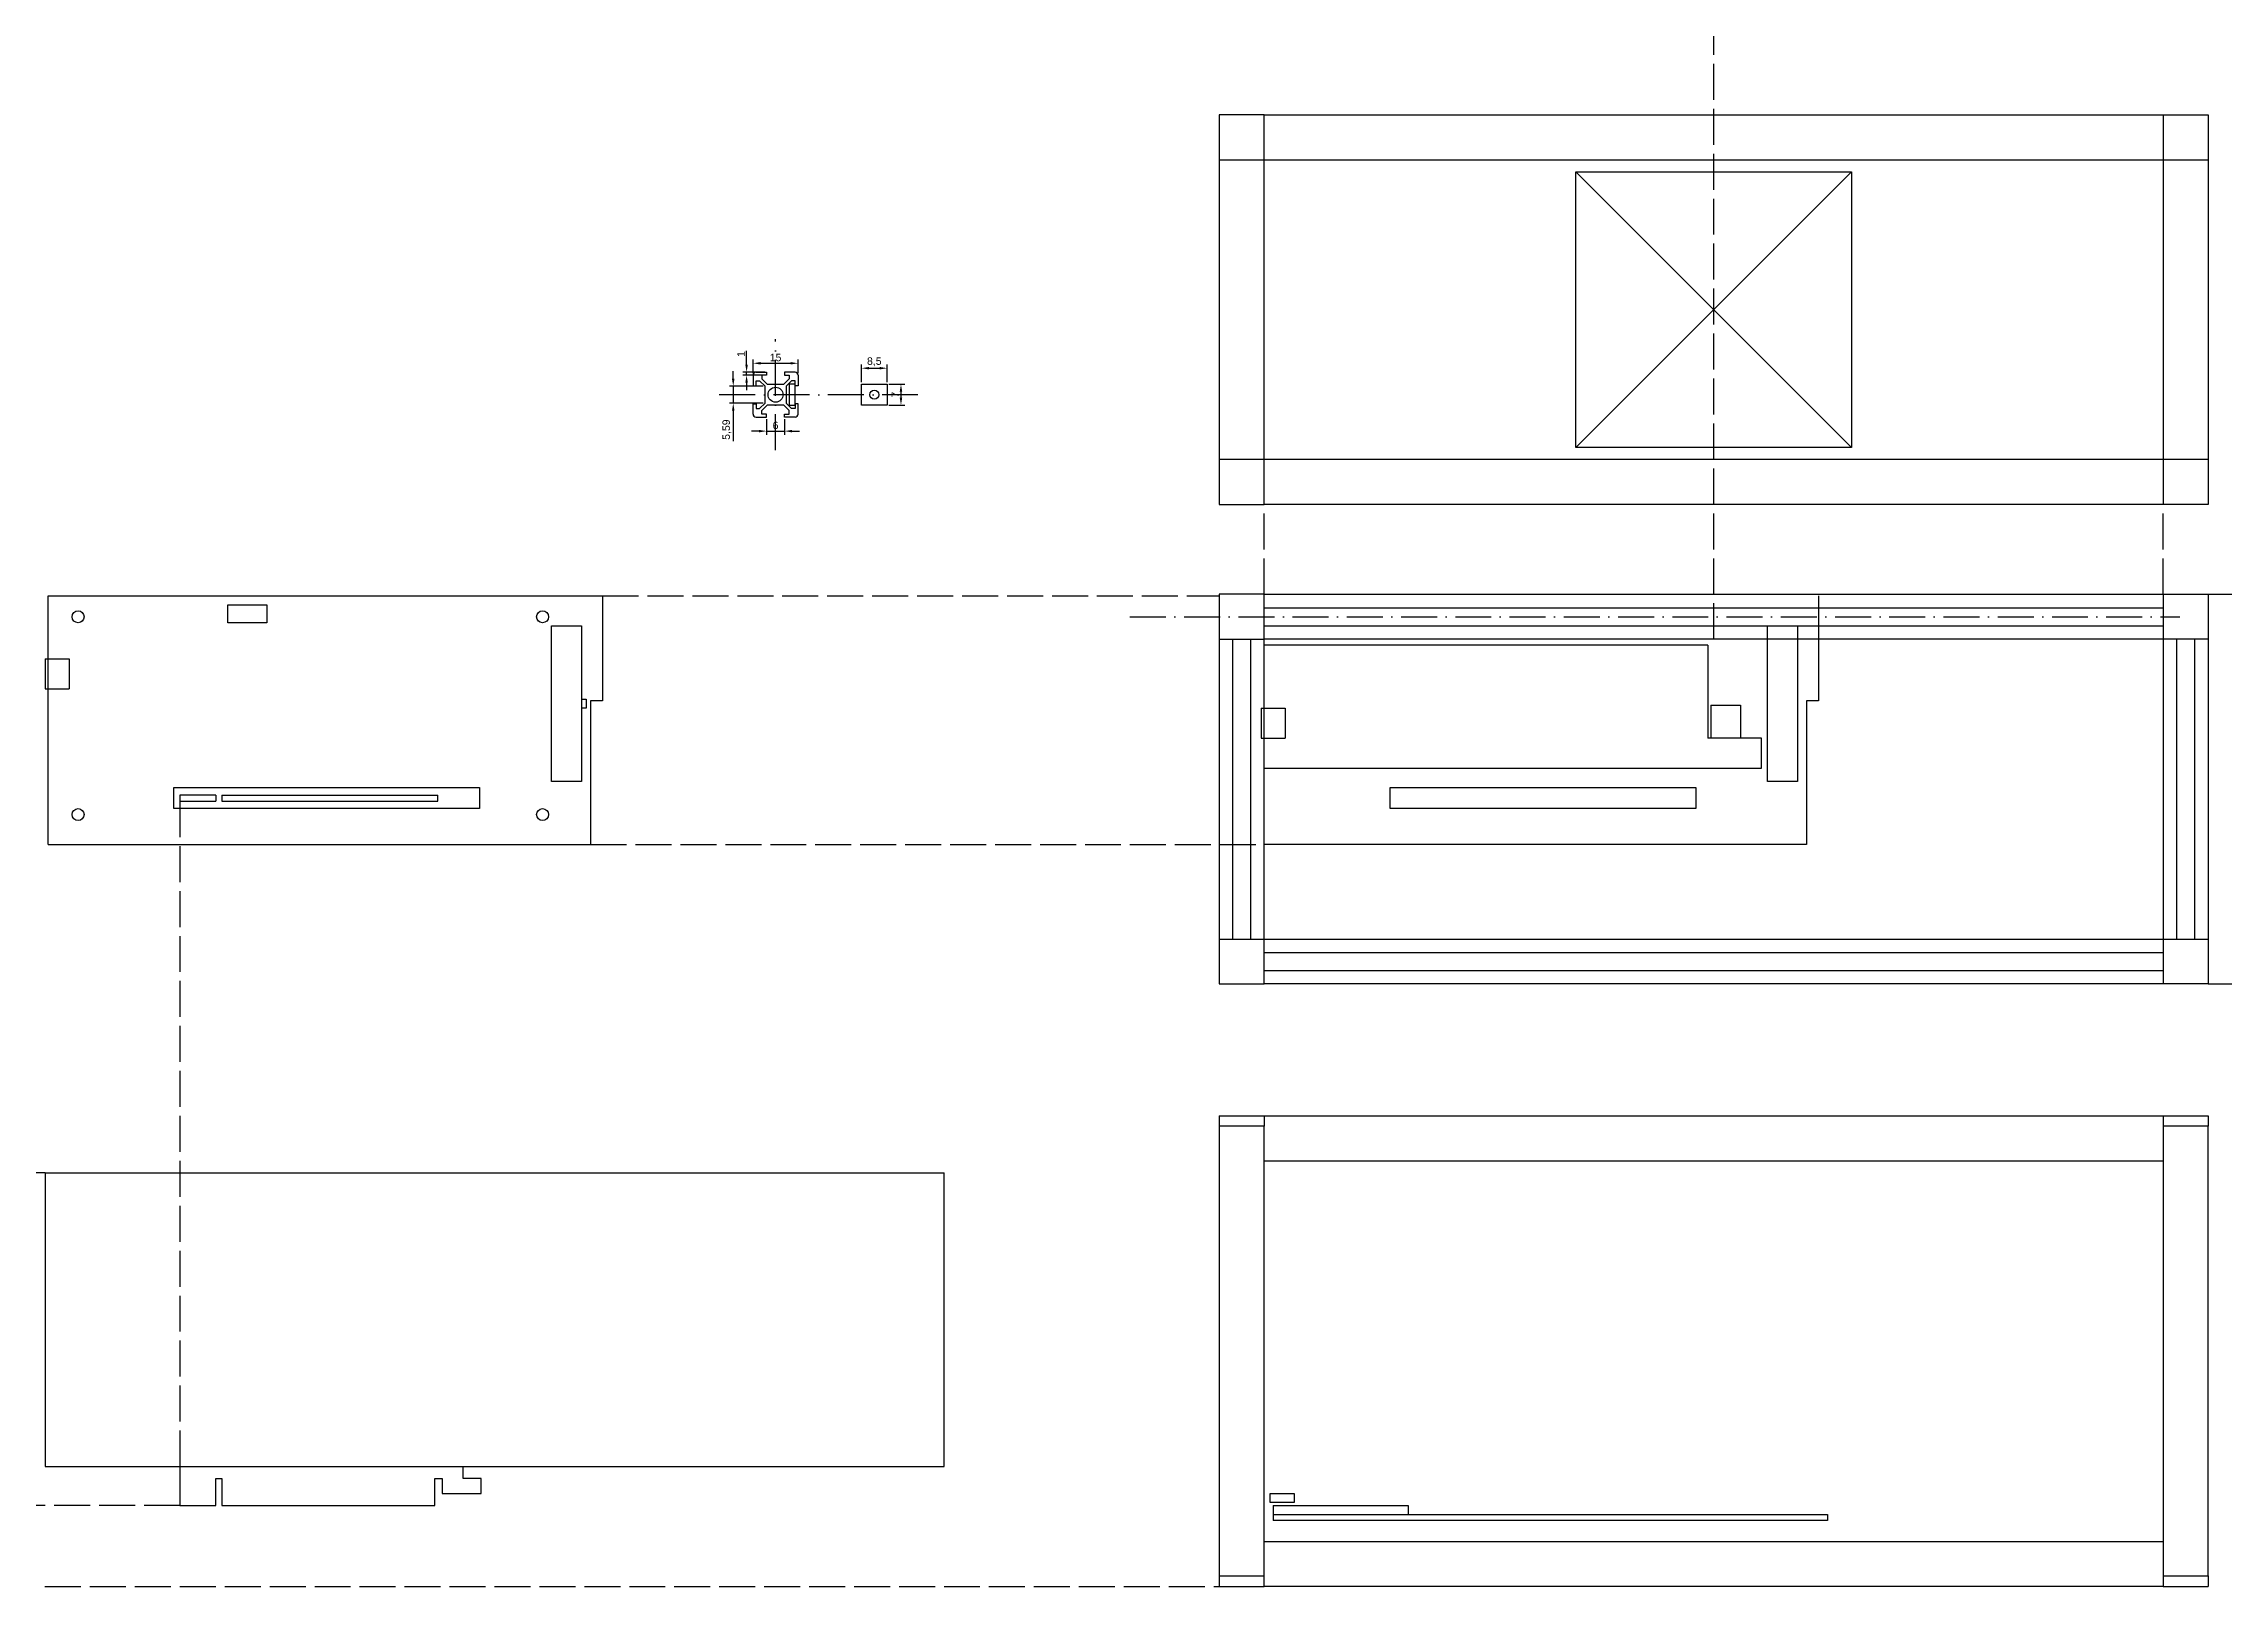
# Model space of a CAD drawing. Header units: millimetres. Extents: x -987 to 1917, y -167 to 2253.
# Drawn here: x 818 to 1545, y 571 to 1086 of the extents above; entities that cross this region are included whole.
import ezdxf

# ---------------------------------------------------------------- set-up
doc = ezdxf.new("R2010")
doc.units = ezdxf.units.MM
doc.linetypes.add('ACAD_ISO02W100', pattern=[15, 12, -3])
doc.linetypes.add('ACAD_ISO10W100', pattern=[18, 12, -3, 0, -3])
for name, color, linetype in [('主电路板', 7, 'Continuous'), ('底板', 7, 'Continuous'), ('显卡', 7, 'Continuous'), ('电源', 7, 'Continuous'), ('铝型材', 7, 'Continuous')]:
    doc.layers.add(name, color=color, linetype=linetype)
doc.styles.get("Standard").update_dxf_attribs({"font": 'arial.ttf'})
doc.dimstyles.new('ISO-25', dxfattribs={"dimtxt": 2.5, "dimasz": 2.5, "dimexe": 1.25, "dimexo": 0.625, "dimtad": 1, "dimtxsty": 'Standard', "dimcen": 2.5, "dimadec": 0, "dimazin": 0, "dimtfac": 1, "dimtmove": 0, "dimatfit": 3, "dimfxl": 1, "dimarcsym": 0})

# ---------------------------------------------------------------- blocks, each defined once
blk = doc.blocks.new('*D4')
at = {"layer": 'Defpoints', "color": 0, "transparency": 16777216}
for p in [(1099.1, 977.21), (1090.6, 971.88), (1099.1, 971.88)]:
    blk.add_point(p, dxfattribs=at)
at = {"layer": '铝型材', "color": 0, "lineweight": -2, "transparency": 16777216}
for p, q in [((1090.6, 972.5), (1090.6, 978.46)), ((1093.1, 977.21), (1096.6, 977.21)), ((1099.1, 972.5), (1099.1, 978.46))]:
    blk.add_line(p, q, dxfattribs=at)
at = {"layer": '铝型材', "color": 0, "transparency": 16777216}
for points in [[(1093.1, 977.63), (1093.1, 976.79), (1090.6, 977.21)], [(1096.6, 977.63), (1096.6, 976.79), (1099.1, 977.21)]]:
    blk.add_solid(points, dxfattribs=at)
at = {"layer": '铝型材', "color": 0, "transparency": 16777216, "insert": (1094.85, 979.34), "char_height": 2.5, "attachment_point": 5}
blk.add_mtext('8,5', dxfattribs=at)
blk = doc.blocks.new('*D5')
at = {"layer": 'Defpoints', "color": 0, "transparency": 16777216}
for p in [(1099.1, 971.88), (1099.1, 964.88), (1103.75, 964.88)]:
    blk.add_point(p, dxfattribs=at)
at = {"layer": '铝型材', "color": 0, "lineweight": -2, "transparency": 16777216}
for p, q in [((1099.73, 971.88), (1105, 971.88)), ((1103.75, 969.38), (1103.75, 967.38)), ((1099.73, 964.88), (1105, 964.88))]:
    blk.add_line(p, q, dxfattribs=at)
at = {"layer": '铝型材', "color": 0, "transparency": 16777216}
for points in [[(1103.33, 969.38), (1104.16, 969.38), (1103.75, 971.88)], [(1103.33, 967.38), (1104.16, 967.38), (1103.75, 964.88)]]:
    blk.add_solid(points, dxfattribs=at)
at = {"layer": '铝型材', "color": 0, "transparency": 16777216, "insert": (1101.87, 968.38), "char_height": 2.5, "attachment_point": 5, "rotation": 90}
blk.add_mtext('7', dxfattribs=at)
blk = doc.blocks.new('*D6')
at = {"layer": 'Defpoints', "color": 0, "transparency": 16777216}
for p in [(1069.39, 978.86), (1054.39, 974.88), (1069.39, 974.88)]:
    blk.add_point(p, dxfattribs=at)
at = {"layer": '铝型材', "color": 0, "lineweight": -2, "transparency": 16777216}
for p, q in [((1054.39, 975.5), (1054.39, 980.11)), ((1056.89, 978.86), (1066.89, 978.86)), ((1069.39, 975.5), (1069.39, 980.11))]:
    blk.add_line(p, q, dxfattribs=at)
at = {"layer": '铝型材', "color": 0, "transparency": 16777216}
for points in [[(1056.89, 979.27), (1056.89, 978.44), (1054.39, 978.86)], [(1066.89, 979.27), (1066.89, 978.44), (1069.39, 978.86)]]:
    blk.add_solid(points, dxfattribs=at)
at = {"layer": '铝型材', "color": 0, "transparency": 16777216, "insert": (1061.89, 980.76), "char_height": 2.5, "attachment_point": 5}
blk.add_mtext('15', dxfattribs=at)
blk = doc.blocks.new('*D7')
at = {"layer": 'Defpoints', "color": 0, "transparency": 16777216}
for p in [(1058.39, 971.17), (1047.78, 965.58), (1058.39, 965.58)]:
    blk.add_point(p, dxfattribs=at)
at = {"layer": '铝型材', "color": 0, "lineweight": -2, "transparency": 16777216}
for p, q in [((1047.78, 973.67), (1047.78, 976.17)), ((1057.77, 971.17), (1046.53, 971.17)), ((1047.78, 971.17), (1047.78, 965.58)), ((1057.77, 965.58), (1046.53, 965.58)), ((1047.78, 963.08), (1047.78, 952.83))]:
    blk.add_line(p, q, dxfattribs=at)
at = {"layer": '铝型材', "color": 0, "transparency": 16777216}
for points in [[(1047.36, 973.67), (1048.19, 973.67), (1047.78, 971.17)], [(1047.36, 963.08), (1048.19, 963.08), (1047.78, 965.58)]]:
    blk.add_solid(points, dxfattribs=at)
at = {"layer": '铝型材', "color": 0, "transparency": 16777216, "insert": (1045.65, 956.71), "char_height": 2.5, "attachment_point": 5, "rotation": 90}
blk.add_mtext('5,59', dxfattribs=at)
blk = doc.blocks.new('*D8')
at = {"layer": 'Defpoints', "color": 0, "transparency": 16777216}
for p in [(1058.89, 960.88), (1064.89, 960.88), (1064.89, 956.22)]:
    blk.add_point(p, dxfattribs=at)
at = {"layer": '铝型材', "color": 0, "lineweight": -2, "transparency": 16777216}
for p, q in [((1056.39, 956.22), (1053.89, 956.22)), ((1058.89, 960.25), (1058.89, 954.97)), ((1058.89, 956.22), (1064.89, 956.22)), ((1064.89, 960.25), (1064.89, 954.97)), ((1067.39, 956.22), (1069.89, 956.22))]:
    blk.add_line(p, q, dxfattribs=at)
at = {"layer": '铝型材', "color": 0, "transparency": 16777216}
for points in [[(1056.39, 956.63), (1056.39, 955.8), (1058.89, 956.22)], [(1067.39, 956.63), (1067.39, 955.8), (1064.89, 956.22)]]:
    blk.add_solid(points, dxfattribs=at)
at = {"layer": '铝型材', "color": 0, "transparency": 16777216, "insert": (1061.89, 958.12), "char_height": 2.5, "attachment_point": 5}
blk.add_mtext('6', dxfattribs=at)
blk = doc.blocks.new('*D9')
at = {"layer": 'Defpoints', "color": 0, "transparency": 16777216}
for p in [(1052.23, 975.88), (1058.89, 975.88), (1058.89, 974.88)]:
    blk.add_point(p, dxfattribs=at)
at = {"layer": '铝型材', "color": 0, "lineweight": -2, "transparency": 16777216}
for p, q in [((1052.23, 978.38), (1052.23, 983.05)), ((1058.27, 975.88), (1050.98, 975.88)), ((1052.23, 974.88), (1052.23, 975.88)), ((1058.27, 974.88), (1050.98, 974.88)), ((1052.23, 972.38), (1052.23, 969.88))]:
    blk.add_line(p, q, dxfattribs=at)
at = {"layer": '铝型材', "color": 0, "transparency": 16777216}
for points in [[(1051.82, 978.38), (1052.65, 978.38), (1052.23, 975.88)], [(1051.82, 972.38), (1052.65, 972.38), (1052.23, 974.88)]]:
    blk.add_solid(points, dxfattribs=at)
at = {"layer": '铝型材', "color": 0, "transparency": 16777216, "insert": (1050.35, 981.96), "char_height": 2.5, "attachment_point": 5, "rotation": 90}
blk.add_mtext('1', dxfattribs=at)

msp = doc.modelspace()

# ---------------------------------------------------------------- linework, layer by layer
at = {"layer": '主电路板'}
for p, q in [((819.158, 818.265), (819.158, 901.265)), ((819.158, 901.265), (1004.158, 901.265)), ((879.158, 898.265), (892.158, 898.265)), ((879.158, 892.258), (879.158, 898.265)), ((892.158, 898.265), (892.158, 892.265)), ((1004.158, 901.265), (1004.158, 866.265)), ((1409.938, 901.265), (1409.938, 866.265)), ((892.158, 892.265), (879.158, 892.258)), ((987.158, 839.265), (987.158, 891.265)), ((987.158, 891.265), (997.158, 891.265)), ((997.158, 891.265), (997.158, 839.265)), ((1392.938, 839.265), (1392.938, 891.265)), ((1392.938, 891.265), (1402.938, 891.265)), ((1402.938, 891.265), (1402.938, 839.265)), ((818.158, 880.265), (826.158, 880.265)), ((818.158, 880.265), (818.158, 870.265)), ((826.158, 880.265), (826.158, 870.265)), ((818.158, 870.265), (826.158, 870.265)), ((997.158, 866.765), (998.658, 866.765)), ((998.658, 866.765), (998.658, 863.765)), ((1004.158, 866.265), (1000.158, 866.265)), ((1000.158, 866.265), (1000.158, 818.265)), ((1409.938, 866.265), (1405.938, 866.265)), ((1405.938, 866.265), (1405.938, 818.265)), ((998.658, 863.765), (997.158, 863.765)), ((1223.938, 863.765), (1231.938, 863.765)), ((1223.938, 863.765), (1223.938, 853.765)), ((1231.938, 863.765), (1231.938, 853.765)), ((1223.938, 853.765), (1231.938, 853.765)), ((861.158, 830.265), (861.158, 837.265)), ((861.158, 837.265), (963.158, 837.265)), ((963.158, 837.265), (963.158, 830.265)), ((997.158, 839.265), (987.158, 839.265)), ((1266.938, 830.265), (1266.938, 837.265)), ((1266.938, 837.265), (1368.938, 837.265)), ((1368.938, 837.265), (1368.938, 830.265)), ((1402.938, 839.265), (1392.938, 839.265)), ((963.158, 830.265), (861.158, 830.265)), ((875.158, 834.765), (863.158, 834.765)), ((863.158, 834.765), (863.158, 832.765)), ((863.158, 832.765), (875.158, 832.765)), ((875.158, 834.765), (875.158, 832.765)), ((877.158, 834.765), (949.158, 834.765)), ((877.158, 834.765), (877.158, 832.765)), ((877.158, 832.765), (949.158, 832.765)), ((949.158, 832.765), (949.158, 834.765)), ((1368.938, 830.265), (1266.938, 830.265)), ((819.158, 818.265), (1000.158, 818.265)), ((819.158, 818.265), (861.158, 818.265))]:
    msp.add_line(p, q, dxfattribs=at)
for centre in [(829.158, 894.265), (984.158, 894.265), (829.158, 828.265), (984.158, 828.265)]:
    msp.add_circle(centre, 2, dxfattribs=at)
at = {"layer": '底板', "color": 143, "linetype": 'ACAD_ISO02W100', "true_color": 0x7aafdf}
for p, q in [((1224.938, 901.765), (1224.938, 931.765)), ((1524.938, 901.765), (1524.938, 931.765))]:
    msp.add_line(p, q, dxfattribs=at)
at = {"layer": '底板'}
msp.add_line((1372.938, 884.765), (1224.938, 884.765), dxfattribs=at)
at = {"layer": '显卡', "color": 114, "linetype": 'ACAD_ISO10W100', "true_color": 0x139b48}
msp.add_line((1180.141, 894.265), (1530.537, 894.265), dxfattribs=at)
at = {"layer": '显卡', "color": 143, "linetype": 'ACAD_ISO02W100', "true_color": 0x7aafdf}
for p, q in [((863.158, 832.765), (863.158, 610.771)), ((818.158, 708.771), (752.836, 708.771)), ((863.158, 597.771), (703.836, 597.771))]:
    msp.add_line(p, q, dxfattribs=at)
at = {"layer": '显卡'}
for p, q in [((818.158, 708.771), (1118.158, 708.771)), ((818.158, 708.771), (818.158, 610.771)), ((1118.158, 610.771), (1118.158, 708.771)), ((818.158, 610.771), (1118.158, 610.771)), ((863.158, 610.771), (863.158, 597.771)), ((875.158, 597.771), (875.158, 606.771)), ((875.158, 606.771), (877.158, 606.771)), ((877.158, 606.771), (877.158, 597.771)), ((948.158, 597.771), (948.158, 606.771)), ((948.158, 606.771), (950.658, 606.771)), ((950.658, 606.771), (950.658, 601.771)), ((957.658, 606.771), (957.658, 610.771)), ((963.658, 606.771), (957.658, 606.771)), ((963.658, 601.771), (963.658, 606.771)), ((863.158, 597.771), (875.158, 597.771)), ((877.158, 597.771), (948.158, 597.771)), ((950.658, 601.771), (963.658, 601.771))]:
    msp.add_line(p, q, dxfattribs=at)
at = {"layer": '电源', "color": 143, "linetype": 'ACAD_ISO02W100', "true_color": 0x7aafdf}
msp.add_line((1374.938, 886.765), (1374.938, 1260.82), dxfattribs=at)
at = {"layer": '电源'}
for p, q in [((1372.938, 884.765), (1372.938, 853.765)), ((1373.938, 864.765), (1383.938, 864.765)), ((1373.938, 864.765), (1373.938, 853.765)), ((1383.938, 864.765), (1383.938, 853.765)), ((1390.938, 853.765), (1372.938, 853.765)), ((1390.938, 843.765), (1390.938, 853.765)), ((1224.938, 843.765), (1390.938, 843.765))]:
    msp.add_line(p, q, dxfattribs=at)
at = {"layer": '铝型材'}
for p, q in [((1224.938, 1061.765), (1209.938, 1061.765)), ((1209.938, 1061.765), (1209.938, 1046.765)), ((1224.938, 1061.765), (1524.938, 1061.765)), ((1224.938, 1046.765), (1224.938, 1061.765)), ((1524.938, 1061.765), (1539.938, 1061.765)), ((1524.938, 1061.765), (1524.938, 1046.765)), ((1539.938, 1061.765), (1539.938, 1046.765)), ((1209.938, 1046.765), (1209.938, 946.765)), ((1209.938, 1046.765), (1224.938, 1046.765)), ((1224.938, 1046.765), (1524.938, 1046.765)), ((1224.938, 946.765), (1224.938, 1046.765)), ((1328.938, 1042.765), (1420.938, 1042.765)), ((1328.938, 950.765), (1328.938, 1042.765)), ((1420.938, 1042.765), (1328.938, 950.765)), ((1328.938, 1042.765), (1420.938, 950.765)), ((1420.938, 1042.765), (1420.938, 950.765)), ((1524.938, 1046.765), (1539.938, 1046.765)), ((1524.938, 1046.765), (1524.938, 946.765)), ((1539.938, 1046.765), (1539.938, 946.765)), ((1055.392, 975.876), (1058.892, 975.876)), ((1058.892, 975.876), (1058.892, 974.876)), ((1068.392, 975.876), (1064.892, 975.876)), ((1064.892, 975.876), (1064.892, 974.876)), ((1054.392, 974.876), (1054.392, 971.376)), ((1054.392, 971.376), (1055.392, 971.376)), ((1055.392, 971.376), (1055.392, 972.976)), ((1055.392, 972.976), (1056.585, 972.976)), ((1058.392, 971.169), (1056.585, 972.976)), ((1058.892, 974.876), (1057.292, 974.876)), ((1057.292, 974.876), (1057.292, 973.684)), ((1059.099, 971.876), (1057.292, 973.684)), ((1058.392, 965.584), (1058.392, 971.169)), ((1059.099, 971.876), (1064.685, 971.876)), ((1061.892, 968.376), (1061.892, 971.876)), ((1064.685, 971.876), (1066.492, 973.684)), ((1064.892, 974.876), (1066.492, 974.876)), ((1065.392, 971.169), (1067.199, 972.976)), ((1065.392, 971.169), (1065.392, 965.584)), ((1066.392, 971.876), (1066.392, 964.876)), ((1068.392, 971.876), (1066.392, 971.876)), ((1066.492, 974.876), (1066.492, 973.684)), ((1068.392, 972.976), (1067.199, 972.976)), ((1068.392, 971.376), (1068.392, 972.976)), ((1068.392, 964.876), (1068.392, 971.876)), ((1069.392, 971.376), (1068.392, 971.376)), ((1069.392, 974.876), (1069.392, 971.376)), ((1090.601, 971.876), (1099.101, 971.876)), ((1090.601, 964.876), (1090.601, 971.876)), ((1099.101, 971.876), (1099.101, 964.876)), ((1054.392, 961.876), (1054.392, 965.376)), ((1054.392, 965.376), (1055.392, 965.376)), ((1055.392, 965.376), (1055.392, 963.776)), ((1055.392, 963.776), (1056.585, 963.776)), ((1055.392, 960.876), (1058.892, 960.876)), ((1058.392, 965.584), (1056.585, 963.776)), ((1059.099, 964.876), (1057.292, 963.069)), ((1057.292, 961.876), (1057.292, 963.069)), ((1058.892, 961.876), (1057.292, 961.876)), ((1058.892, 960.876), (1058.892, 961.876)), ((1064.685, 964.876), (1059.099, 964.876)), ((1064.685, 964.876), (1066.492, 963.069)), ((1064.892, 960.876), (1064.892, 961.876)), ((1064.892, 961.876), (1066.492, 961.876)), ((1068.392, 960.876), (1064.892, 960.876)), ((1065.392, 965.584), (1067.199, 963.776)), ((1066.392, 964.876), (1068.392, 964.876)), ((1066.492, 961.876), (1066.492, 963.069)), ((1068.392, 963.776), (1067.199, 963.776)), ((1069.392, 965.376), (1068.392, 965.376)), ((1068.392, 965.376), (1068.392, 963.776)), ((1069.392, 961.876), (1069.392, 965.376)), ((1099.101, 964.876), (1090.601, 964.876)), ((1209.938, 946.765), (1209.938, 931.765)), ((1224.938, 946.765), (1209.938, 946.765)), ((1224.938, 931.765), (1224.938, 946.765)), ((1524.938, 946.765), (1224.938, 946.765)), ((1420.938, 950.765), (1328.938, 950.765)), ((1539.938, 946.765), (1524.938, 946.765)), ((1524.938, 946.765), (1524.938, 931.765)), ((1539.938, 946.765), (1539.938, 931.765)), ((1209.938, 931.765), (1224.938, 931.765)), ((1524.938, 931.765), (1224.938, 931.765)), ((1539.938, 931.765), (1524.938, 931.765)), ((1224.938, 901.765), (1209.938, 901.765)), ((1209.938, 901.765), (1209.938, 886.765)), ((1224.938, 901.765), (1524.938, 901.765)), ((1224.938, 886.765), (1224.938, 901.765)), ((1224.938, 897.265), (1524.938, 897.265)), ((1524.938, 901.765), (1524.938, 886.765)), ((1524.938, 901.765), (1539.938, 901.765)), ((1539.938, 901.765), (1539.938, 886.765)), ((1224.938, 891.265), (1524.938, 891.265)), ((1209.938, 886.765), (1224.938, 886.765)), ((1209.938, 886.765), (1209.938, 786.765)), ((1214.338, 886.765), (1214.338, 786.765)), ((1220.338, 886.765), (1220.338, 786.765)), ((1524.938, 886.765), (1224.938, 886.765)), ((1224.938, 786.765), (1224.938, 886.765)), ((1539.938, 886.765), (1524.938, 886.765)), ((1524.938, 886.765), (1524.938, 786.765)), ((1529.338, 886.765), (1529.338, 786.765)), ((1535.338, 886.765), (1535.338, 786.765)), ((1539.938, 886.765), (1539.938, 786.765)), ((1405.938, 818.265), (1224.938, 818.265)), ((1209.938, 786.765), (1224.938, 786.765)), ((1209.938, 786.765), (1209.938, 771.765)), ((1224.938, 771.765), (1224.938, 786.765)), ((1224.938, 786.765), (1524.938, 786.765)), ((1524.938, 786.765), (1524.938, 771.765)), ((1524.938, 786.765), (1539.938, 786.765)), ((1539.938, 786.765), (1539.938, 771.765)), ((1224.938, 782.265), (1524.938, 782.265)), ((1209.938, 771.765), (1224.938, 771.765)), ((1224.938, 776.265), (1524.938, 776.265)), ((1524.938, 771.765), (1224.938, 771.765)), ((1539.938, 771.765), (1524.938, 771.765)), ((1209.938, 727.771), (1209.938, 570.771)), ((1209.938, 727.771), (1224.938, 727.771)), ((1224.938, 727.771), (1224.938, 724.271)), ((1224.938, 727.771), (1524.938, 727.771)), ((1524.938, 727.771), (1524.938, 570.771)), ((1524.938, 727.771), (1539.938, 727.771)), ((1539.938, 727.771), (1539.938, 724.271)), ((1224.938, 724.271), (1209.938, 724.271)), ((1224.938, 570.771), (1224.938, 724.271)), ((1539.938, 724.271), (1524.938, 724.271)), ((1539.938, 574.271), (1539.938, 724.271)), ((1224.938, 712.771), (1524.938, 712.771)), ((1226.938, 601.771), (1234.938, 601.771)), ((1226.938, 598.771), (1226.938, 601.771)), ((1234.938, 598.771), (1226.938, 598.771)), ((1227.938, 597.771), (1227.938, 594.771)), ((1227.938, 597.771), (1272.938, 597.771)), ((1234.938, 601.771), (1234.938, 598.771)), ((1272.938, 597.771), (1272.938, 594.771)), ((1227.938, 594.771), (1227.938, 592.771)), ((1227.938, 594.771), (1412.938, 594.771)), ((1412.938, 592.771), (1227.938, 592.771)), ((1412.938, 594.771), (1412.938, 592.771)), ((1224.938, 585.771), (1524.938, 585.771)), ((1209.938, 574.271), (1224.938, 574.271)), ((1209.938, 570.771), (1224.938, 570.771)), ((1524.938, 570.771), (1224.938, 570.771)), ((1524.938, 574.271), (1539.938, 574.271)), ((1524.938, 570.771), (1539.938, 570.771)), ((1539.938, 574.271), (1539.938, 570.771))]:
    msp.add_line(p, q, dxfattribs=at)
at = {"layer": '铝型材', "color": 114, "linetype": 'ACAD_ISO10W100', "true_color": 0x139b48}
for p, q in [((1061.892, 949.888), (1061.892, 986.865)), ((1109.417, 968.376), (1042.899, 968.376))]:
    msp.add_line(p, q, dxfattribs=at)
at = {"layer": '铝型材', "color": 143, "linetype": 'ACAD_ISO02W100', "true_color": 0x7aafdf}
for p, q in [((1004.158, 901.265), (1209.938, 901.265)), ((1539.938, 901.765), (1617.32, 901.765)), ((1000.158, 818.265), (1224.938, 818.265)), ((1539.938, 771.765), (1617.32, 771.765)), ((428.113, 570.771), (1209.938, 570.771))]:
    msp.add_line(p, q, dxfattribs=at)
at = {"layer": '铝型材'}
for centre, radius in [((1061.892, 968.376), 2.5), ((1094.851, 968.376), 1.5)]:
    msp.add_circle(centre, radius, dxfattribs=at)
for centre, start, end in [((1055.392, 974.876), 90, 180), ((1068.392, 974.876), 0, 90), ((1055.392, 961.876), 180, 270), ((1068.392, 961.876), 270, 0)]:
    msp.add_arc(centre, 1, start, end, dxfattribs=at)

# ---------------------------------------------------------------- dimensions: what is measured, and where the dimension line sits
for base, p1, p2, picture, middle in [((1052.234, 975.876), (1058.892, 974.876), (1058.892, 975.876), '*D9', (1050.354, 981.962)), ((1047.777, 965.5836), (1058.3922, 971.1694), (1058.3922, 965.5836), '*D7', (1045.6497, 956.7091)), ((1103.745, 964.876), (1099.101, 971.876), (1099.101, 964.876), '*D5', (1101.87, 968.376))]:
    dim = msp.add_linear_dim(base=base, p1=p1, p2=p2, angle=90, dimstyle='ISO-25', dxfattribs=at)
    dim.commit()
    dim.dimension.update_dxf_attribs({"geometry": picture, "text_midpoint": middle})
for base, p1, p2, picture, middle in [((1069.392, 978.856), (1054.392, 974.876), (1069.392, 974.876), '*D6', (1061.892, 980.757)), ((1099.101, 977.211), (1090.601, 971.876), (1099.101, 971.876), '*D4', (1094.851, 979.338)), ((1064.892, 956.218), (1058.892, 960.876), (1064.892, 960.876), '*D8', (1061.892, 958.119))]:
    dim = msp.add_linear_dim(base=base, p1=p1, p2=p2, dimstyle='ISO-25', dxfattribs=at)
    dim.commit()
    dim.dimension.update_dxf_attribs({"geometry": picture, "text_midpoint": middle})

doc.saveas('drawing.dxf')
